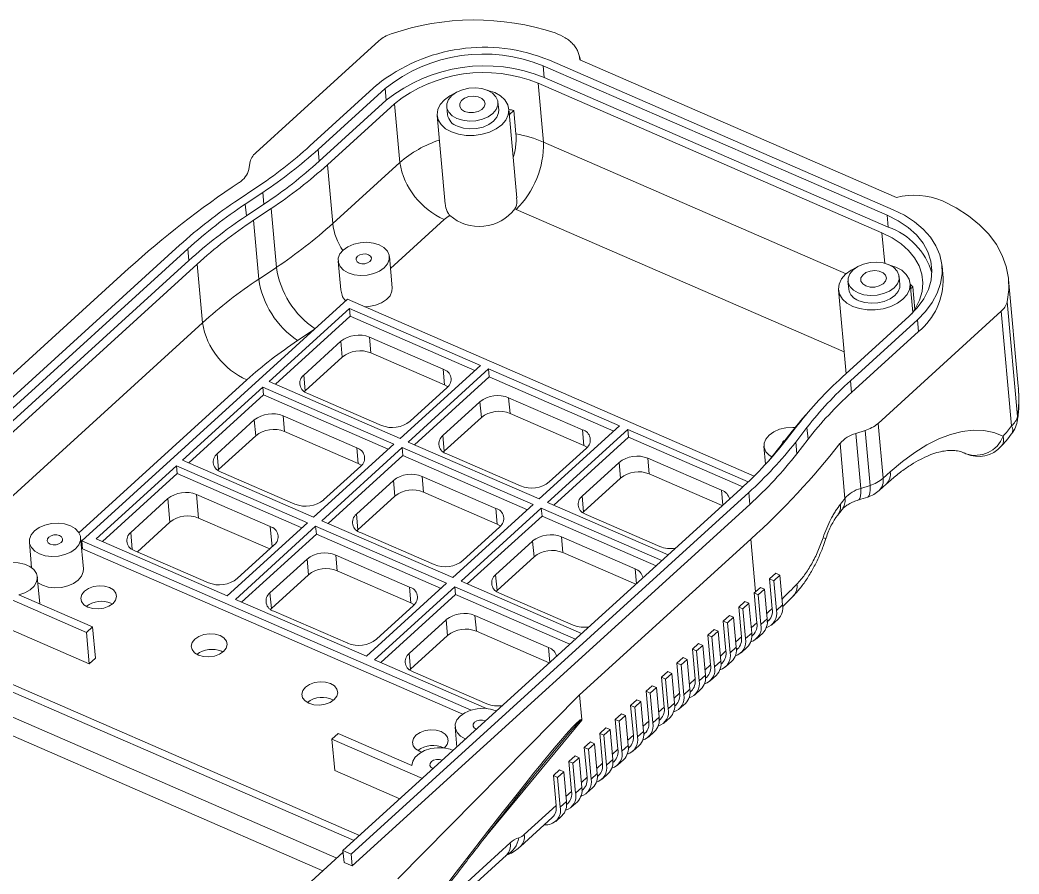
# Model space of a CAD drawing. Header units: inches. Extents: x 1430 to 4816, y 541 to 1061.
# Drawn here: x 1864.3 to 1932.3, y 729.1 to 787.2 of the extents above; entities that cross this region are included whole.
import ezdxf

# ---------------------------------------------------------------- set-up
doc = ezdxf.new("R2010")
doc.units = ezdxf.units.IN

msp = doc.modelspace()

# ---------------------------------------------------------------- linework, layer by layer
at = {"color": 7, "linetype": 'Continuous', "lineweight": 15}
for p, q in [((1888.751, 785.816), (1880.363, 778.189)), ((1923.769, 774.322), (1900.353, 784.496)), ((1902.417, 784.525), (1923.988, 775.153)), ((1899.933, 784.114), (1923.348, 773.939)), ((1899.933, 784.114), (1900.005, 783.313)), ((1900.005, 783.313), (1923.42, 773.139)), ((1888.616, 782.814), (1884.049, 778.66)), ((1884.606, 778.418), (1889.174, 782.572)), ((1889.174, 782.572), (1889.246, 781.771)), ((1899.584, 782.93), (1923, 772.756)), ((1899.584, 782.93), (1899.946, 778.926)), ((1884.679, 777.617), (1889.246, 781.771)), ((1896.901, 781.107), (1896.853, 781.641)), ((1889.804, 781.529), (1885.236, 777.375)), ((1890.166, 777.524), (1889.804, 781.529)), ((1893.367, 781.326), (1893.415, 780.792)), ((1898.143, 775.136), (1897.598, 781.17)), ((1897.935, 781.078), (1897.631, 780.802)), ((1897.935, 781.078), (1898.08, 779.476)), ((1892.718, 780.729), (1893.263, 774.697)), ((1884.606, 778.418), (1884.679, 777.617)), ((1885.598, 773.371), (1890.166, 777.524)), ((1879.952, 777.495), (1879.88, 777.051)), ((1885.236, 777.375), (1885.598, 773.371)), ((1880.366, 775.801), (1879.166, 775.002)), ((1879.647, 774.7), (1880.847, 775.499)), ((1880.847, 775.499), (1880.919, 774.698)), ((1879.647, 774.7), (1879.72, 773.899)), ((1879.72, 773.899), (1880.919, 774.698)), ((1881.4, 774.397), (1880.2, 773.597)), ((1881.762, 770.392), (1881.4, 774.397)), ((1880.2, 773.597), (1880.562, 769.593)), ((1923.348, 773.939), (1923.42, 773.139)), ((1875.177, 771.904), (1848.111, 747.292)), ((1848.668, 747.05), (1875.734, 771.662)), ((1875.734, 771.662), (1875.807, 770.861)), ((1848.74, 746.249), (1875.807, 770.861)), ((1885.972, 770.814), (1886.148, 768.858)), ((1889.65, 768.993), (1889.458, 771.129)), ((1846.67, 743.617), (1876.364, 770.619)), ((1871.698, 770.309), (1860.038, 759.707)), ((1876.726, 766.614), (1876.364, 770.619)), ((1880.562, 769.593), (1881.762, 770.392)), ((1927.161, 769.688), (1927.088, 770.489)), ((1920.685, 769.456), (1920.733, 768.922)), ((1924.219, 769.237), (1924.171, 769.771)), ((1932.279, 762.308), (1931.622, 769.579)), ((1920.036, 768.859), (1920.552, 763.155)), ((1925.095, 767.319), (1924.916, 769.3)), ((1924.95, 768.932), (1925.096, 769.065)), ((1925.235, 767.528), (1925.096, 769.065)), ((1886.598, 768.223), (1868.515, 751.779)), ((1914.292, 756.189), (1886.598, 768.223)), ((1931.524, 768.052), (1932.229, 760.253)), ((1886.735, 767.598), (1881.268, 762.627)), ((1895.655, 763.722), (1886.735, 767.598)), ((1886.735, 767.598), (1886.783, 767.064)), ((1931.123, 767.406), (1922.734, 759.778)), ((1931.827, 759.607), (1931.123, 767.406)), ((1886.783, 767.064), (1881.698, 762.44)), ((1895.273, 763.375), (1886.783, 767.064)), ((1924.855, 767.068), (1920.287, 762.915)), ((1920.845, 762.673), (1925.412, 766.826)), ((1925.412, 766.826), (1925.485, 766.025)), ((1920.917, 761.872), (1925.485, 766.025)), ((1886.147, 765.362), (1883.624, 763.068)), ((1886.147, 765.362), (1886.244, 764.294)), ((1893.121, 763.462), (1888.103, 765.643)), ((1888.103, 765.643), (1888.2, 764.575)), ((1883.721, 762), (1886.244, 764.294)), ((1888.2, 764.575), (1893.218, 762.394)), ((1895.655, 763.722), (1890.188, 758.751)), ((1896.212, 763.48), (1890.746, 758.509)), ((1893.121, 763.462), (1893.218, 762.394)), ((1905.133, 759.604), (1896.212, 763.48)), ((1896.212, 763.48), (1896.261, 762.946)), ((1890.188, 758.751), (1881.268, 762.627)), ((1883.624, 763.068), (1883.721, 762)), ((1896.261, 762.946), (1891.175, 758.322)), ((1904.751, 759.257), (1896.261, 762.946)), ((1920.845, 762.673), (1920.917, 761.872)), ((1880.847, 762.244), (1875.38, 757.273)), ((1889.767, 758.368), (1880.847, 762.244)), ((1880.847, 762.244), (1880.895, 761.71)), ((1883.667, 761.948), (1883.721, 762)), ((1890.872, 759.919), (1893.395, 762.213)), ((1880.895, 761.71), (1875.81, 757.086)), ((1889.386, 758.021), (1880.895, 761.71)), ((1883.898, 761.818), (1888.916, 759.638)), ((1895.625, 761.244), (1893.102, 758.95)), ((1895.625, 761.244), (1895.722, 760.176)), ((1902.599, 759.344), (1897.581, 761.524)), ((1897.581, 761.524), (1897.678, 760.457)), ((1880.26, 760.009), (1877.737, 757.714)), ((1880.26, 760.009), (1880.356, 758.941)), ((1887.234, 758.109), (1882.216, 760.289)), ((1882.216, 760.289), (1882.312, 759.221)), ((1893.198, 757.882), (1895.722, 760.176)), ((1897.678, 760.457), (1902.695, 758.276)), ((1882.312, 759.221), (1887.33, 757.041)), ((1905.133, 759.604), (1899.666, 754.633)), ((1905.69, 759.362), (1900.223, 754.39)), ((1902.599, 759.344), (1902.695, 758.276)), ((1913.89, 755.799), (1905.69, 759.362)), ((1905.69, 759.362), (1905.738, 758.828)), ((1917.271, 759.673), (1916.506, 758.685)), ((1917.125, 758.509), (1917.89, 759.497)), ((1917.89, 759.497), (1917.963, 758.696)), ((1921.847, 759.291), (1921.212, 759.092)), ((1922.185, 755.554), (1921.847, 759.291)), ((1922.734, 759.778), (1923.072, 756.041)), ((1877.833, 756.646), (1880.356, 758.941)), ((1899.666, 754.633), (1890.746, 758.509)), ((1893.102, 758.95), (1893.198, 757.882)), ((1905.738, 758.828), (1900.653, 754.204)), ((1913.517, 755.448), (1905.738, 758.828)), ((1916.724, 759.048), (1915.959, 758.06)), ((1917.125, 758.509), (1917.197, 757.708)), ((1917.197, 757.708), (1917.963, 758.696)), ((1921.212, 759.092), (1921.55, 755.355)), ((1889.767, 758.368), (1884.301, 753.397)), ((1890.325, 758.126), (1884.858, 753.155)), ((1887.234, 758.109), (1887.33, 757.041)), ((1899.245, 754.25), (1890.325, 758.126)), ((1890.325, 758.126), (1890.373, 757.592)), ((1893.145, 757.83), (1893.198, 757.882)), ((1900.35, 755.801), (1902.873, 758.095)), ((1914.962, 758.217), (1915.073, 756.998)), ((1920.143, 758.41), (1920.48, 754.673)), ((1884.301, 753.397), (1875.38, 757.273)), ((1877.737, 757.714), (1877.833, 756.646)), ((1890.373, 757.592), (1885.288, 752.968)), ((1898.863, 753.903), (1890.373, 757.592)), ((1893.376, 757.7), (1898.393, 755.52)), ((1905.103, 757.126), (1902.58, 754.832)), ((1905.103, 757.126), (1905.199, 756.058)), ((1912.077, 755.226), (1907.059, 757.406)), ((1907.059, 757.406), (1907.155, 756.338)), ((1928.581, 757.77), (1928.734, 757.703)), ((1928.734, 757.703), (1928.714, 757.712)), ((1874.96, 756.891), (1869.493, 751.919)), ((1883.88, 753.015), (1874.96, 756.891)), ((1874.96, 756.891), (1875.008, 756.357)), ((1877.78, 756.595), (1877.833, 756.646)), ((1878.011, 756.465), (1883.028, 754.285)), ((1884.984, 754.565), (1887.508, 756.859)), ((1923.072, 756.041), (1923.564, 756.488)), ((1875.008, 756.357), (1869.923, 751.733)), ((1883.498, 752.668), (1875.008, 756.357)), ((1889.738, 755.89), (1887.214, 753.596)), ((1889.738, 755.89), (1889.834, 754.823)), ((1896.711, 753.991), (1891.694, 756.171)), ((1891.694, 756.171), (1891.79, 755.103)), ((1902.676, 753.764), (1905.199, 756.058)), ((1907.155, 756.338), (1912.123, 754.18)), ((1913.367, 755.311), (1886.3, 730.699)), ((1886.858, 730.457), (1913.924, 755.069)), ((1891.79, 755.103), (1896.808, 752.923)), ((1913.924, 755.069), (1913.997, 754.268)), ((1921.55, 755.355), (1922.185, 755.554)), ((1922.812, 755.214), (1923.304, 755.661)), ((1874.372, 754.655), (1871.849, 752.361)), ((1874.372, 754.655), (1874.517, 753.053)), ((1881.346, 752.755), (1876.328, 754.935)), ((1876.328, 754.935), (1876.473, 753.333)), ((1887.311, 752.528), (1889.834, 754.823)), ((1908.432, 750.824), (1900.223, 754.39)), ((1902.58, 754.832), (1902.676, 753.764)), ((1921.394, 754.565), (1922.029, 754.764)), ((1886.93, 729.656), (1913.997, 754.268)), ((1899.245, 754.25), (1893.778, 749.279)), ((1899.803, 754.008), (1894.336, 749.037)), ((1896.711, 753.991), (1896.808, 752.923)), ((1908.012, 750.441), (1899.803, 754.008)), ((1899.803, 754.008), (1899.851, 753.474)), ((1902.623, 753.712), (1902.676, 753.764)), ((1919.97, 753.517), (1920.282, 753.913)), ((1872.298, 751.035), (1874.517, 753.053)), ((1876.473, 753.333), (1881.316, 751.229)), ((1893.778, 749.279), (1884.858, 753.155)), ((1887.214, 753.596), (1887.311, 752.528)), ((1899.851, 753.474), (1894.766, 748.85)), ((1907.63, 750.094), (1899.851, 753.474)), ((1902.854, 753.582), (1907.871, 751.402)), ((1883.88, 753.015), (1878.413, 748.044)), ((1884.437, 752.773), (1878.971, 747.801)), ((1893.358, 748.897), (1884.437, 752.773)), ((1884.437, 752.773), (1884.486, 752.239)), ((1887.258, 752.476), (1887.311, 752.528)), ((1887.488, 752.347), (1892.506, 750.167)), ((1894.462, 750.447), (1896.985, 752.741)), ((1864.945, 751.694), (1865.102, 749.955)), ((1868.624, 749.873), (1868.431, 752.009)), ((1868.515, 751.779), (1868.563, 751.245)), ((1868.515, 751.779), (1895.017, 740.264)), ((1869.493, 751.919), (1878.413, 748.044)), ((1884.486, 752.239), (1879.401, 747.615)), ((1892.976, 748.55), (1884.486, 752.239)), ((1899.215, 751.772), (1896.692, 749.478)), ((1899.215, 751.772), (1899.312, 750.704)), ((1906.189, 749.872), (1901.171, 752.053)), ((1901.171, 752.053), (1901.268, 750.985)), ((1914.069, 751.899), (1902.409, 741.296)), ((1914.392, 748.321), (1914.069, 751.899)), ((1868.563, 751.245), (1894.455, 739.995)), ((1872.123, 751.111), (1877.141, 748.931)), ((1879.097, 749.211), (1881.62, 751.506)), ((1901.268, 750.985), (1906.236, 748.826)), ((1883.85, 750.537), (1881.327, 748.242)), ((1883.85, 750.537), (1883.947, 749.469)), ((1890.824, 748.637), (1885.806, 750.817)), ((1885.806, 750.817), (1885.903, 749.749)), ((1896.789, 748.41), (1899.312, 750.704)), ((1868.825, 745.554), (1858.986, 749.829)), ((1885.903, 749.749), (1890.92, 747.569)), ((1865.653, 747.498), (1865.487, 749.332)), ((1881.423, 747.175), (1883.947, 749.469)), ((1902.545, 745.47), (1894.336, 749.037)), ((1896.692, 749.478), (1896.789, 748.41)), ((1915.769, 749.573), (1915.349, 749.191)), ((1915.349, 749.191), (1915.532, 747.162)), ((1915.349, 749.191), (1915.628, 749.07)), ((1916.048, 749.452), (1915.628, 749.07)), ((1915.628, 749.07), (1915.811, 747.041)), ((1915.769, 749.573), (1916.048, 749.452)), ((1916.048, 749.452), (1916.231, 747.423)), ((1893.358, 748.897), (1887.891, 743.925)), ((1893.915, 748.654), (1888.448, 743.683)), ((1890.824, 748.637), (1890.92, 747.569)), ((1902.124, 745.088), (1893.915, 748.654)), ((1893.915, 748.654), (1893.963, 748.121)), ((1896.735, 748.358), (1896.789, 748.41)), ((1914.392, 748.321), (1914.297, 748.235)), ((1914.718, 748.617), (1914.392, 748.321)), ((1914.997, 748.496), (1914.576, 748.114)), ((1914.718, 748.617), (1914.997, 748.496)), ((1914.997, 748.496), (1915.18, 746.467)), ((1864.228, 748.117), (1869.246, 745.936)), ((1878.971, 747.801), (1887.891, 743.925)), ((1881.327, 748.242), (1881.423, 747.175)), ((1893.963, 748.121), (1888.878, 743.496)), ((1901.742, 744.741), (1893.963, 748.121)), ((1896.966, 748.229), (1901.984, 746.048)), ((1913.667, 747.661), (1913.246, 747.279)), ((1913.667, 747.661), (1913.945, 747.54)), ((1914.297, 748.235), (1914.481, 746.206)), ((1914.297, 748.235), (1914.576, 748.114)), ((1914.576, 748.114), (1914.76, 746.085)), ((1870.498, 747.542), (1870.608, 747.487)), ((1881.37, 747.123), (1881.423, 747.175)), ((1881.601, 746.993), (1886.619, 744.813)), ((1888.575, 745.093), (1891.098, 747.388)), ((1913.246, 747.279), (1913.429, 745.25)), ((1913.246, 747.279), (1913.525, 747.158)), ((1913.945, 747.54), (1913.525, 747.158)), ((1913.525, 747.158), (1913.708, 745.129)), ((1913.945, 747.54), (1914.129, 745.511)), ((1916.231, 747.423), (1915.811, 747.041)), ((1869.018, 743.418), (1861.91, 746.507)), ((1893.328, 746.419), (1890.805, 744.124)), ((1893.328, 746.419), (1893.424, 745.351)), ((1900.302, 744.519), (1895.284, 746.699)), ((1895.284, 746.699), (1895.38, 745.631)), ((1912.615, 746.705), (1912.195, 746.323)), ((1912.195, 746.323), (1912.378, 744.294)), ((1912.195, 746.323), (1912.474, 746.202)), ((1912.894, 746.584), (1912.474, 746.202)), ((1912.615, 746.705), (1912.894, 746.584)), ((1912.894, 746.584), (1913.077, 744.555)), ((1915.18, 746.467), (1914.76, 746.085)), ((1915.508, 746.076), (1915.928, 746.459)), ((1869.246, 745.936), (1868.825, 745.554)), ((1868.825, 745.554), (1869.018, 743.418)), ((1869.246, 745.936), (1869.439, 743.801)), ((1895.38, 745.631), (1900.348, 743.473)), ((1911.564, 745.749), (1911.143, 745.367)), ((1911.843, 745.628), (1911.422, 745.246)), ((1911.564, 745.749), (1911.843, 745.628)), ((1911.843, 745.628), (1912.026, 743.599)), ((1912.474, 746.202), (1912.657, 744.173)), ((1890.901, 743.056), (1893.424, 745.351)), ((1911.143, 745.367), (1911.327, 743.338)), ((1911.143, 745.367), (1911.422, 745.246)), ((1911.422, 745.246), (1911.605, 743.217)), ((1914.129, 745.511), (1913.708, 745.129)), ((1914.135, 745.301), (1914.221, 745.379)), ((1914.456, 745.12), (1914.877, 745.503)), ((1878.025, 744.272), (1878.135, 744.217)), ((1910.513, 744.793), (1910.092, 744.411)), ((1910.092, 744.411), (1910.275, 742.382)), ((1910.092, 744.411), (1910.371, 744.29)), ((1910.791, 744.672), (1910.371, 744.29)), ((1910.371, 744.29), (1910.554, 742.261)), ((1910.513, 744.793), (1910.791, 744.672)), ((1910.791, 744.672), (1910.975, 742.643)), ((1913.077, 744.555), (1912.657, 744.173)), ((1913.084, 744.345), (1913.17, 744.423)), ((1913.405, 744.164), (1913.826, 744.547)), ((1887.051, 731.381), (1858.237, 743.9)), ((1887.432, 731.728), (1859.165, 744.011)), ((1869.439, 743.801), (1869.018, 743.418)), ((1888.448, 743.683), (1896.061, 740.376)), ((1890.805, 744.124), (1890.901, 743.056)), ((1909.461, 743.837), (1909.041, 743.455)), ((1909.74, 743.716), (1909.319, 743.334)), ((1909.461, 743.837), (1909.74, 743.716)), ((1909.74, 743.716), (1909.923, 741.687)), ((1912.026, 743.599), (1911.605, 743.217)), ((1912.354, 743.208), (1912.774, 743.591)), ((1890.848, 743.005), (1890.901, 743.056)), ((1891.079, 742.875), (1896.096, 740.695)), ((1908.41, 742.881), (1907.989, 742.499)), ((1908.41, 742.881), (1908.689, 742.76)), ((1909.041, 743.455), (1909.224, 741.426)), ((1909.041, 743.455), (1909.319, 743.334)), ((1909.319, 743.334), (1909.503, 741.305)), ((1912.032, 743.389), (1912.118, 743.467)), ((1907.989, 742.499), (1908.173, 740.47)), ((1907.989, 742.499), (1908.268, 742.378)), ((1908.689, 742.76), (1908.268, 742.378)), ((1908.268, 742.378), (1908.451, 740.349)), ((1908.689, 742.76), (1908.872, 740.731)), ((1910.975, 742.643), (1910.554, 742.261)), ((1910.981, 742.433), (1911.067, 742.511)), ((1911.302, 742.252), (1911.723, 742.635)), ((1858.648, 742.027), (1885.876, 730.196)), ((1907.359, 741.925), (1906.938, 741.543)), ((1906.938, 741.543), (1907.121, 739.514)), ((1906.938, 741.543), (1907.217, 741.422)), ((1907.637, 741.804), (1907.217, 741.422)), ((1907.359, 741.925), (1907.637, 741.804)), ((1907.637, 741.804), (1907.821, 739.775)), ((1909.923, 741.687), (1909.503, 741.305)), ((1909.93, 741.477), (1910.016, 741.555)), ((1910.251, 741.296), (1910.672, 741.679)), ((1902.409, 741.296), (1890.025, 728.776)), ((1902.56, 739.635), (1902.409, 741.296)), ((1906.307, 740.969), (1905.887, 740.587)), ((1906.586, 740.848), (1906.165, 740.466)), ((1906.307, 740.969), (1906.586, 740.848)), ((1906.586, 740.848), (1906.769, 738.819)), ((1907.217, 741.422), (1907.4, 739.393)), ((1858.769, 740.692), (1884.922, 729.328)), ((1905.887, 740.587), (1906.07, 738.558)), ((1905.887, 740.587), (1906.165, 740.466)), ((1906.165, 740.466), (1906.349, 738.437)), ((1908.872, 740.731), (1908.451, 740.349)), ((1908.878, 740.521), (1908.964, 740.599)), ((1909.2, 740.34), (1909.62, 740.723)), ((1905.256, 740.013), (1904.835, 739.631)), ((1904.835, 739.631), (1905.019, 737.602)), ((1904.835, 739.631), (1905.114, 739.51)), ((1905.535, 739.892), (1905.114, 739.51)), ((1905.114, 739.51), (1905.297, 737.481)), ((1905.256, 740.013), (1905.535, 739.892)), ((1905.535, 739.892), (1905.718, 737.863)), ((1907.821, 739.775), (1907.4, 739.393)), ((1907.827, 739.565), (1907.913, 739.643)), ((1908.148, 739.384), (1908.569, 739.766)), ((1893.936, 739.097), (1894.057, 737.752)), ((1895.363, 738.968), (1895.385, 738.959)), ((1904.205, 739.057), (1903.784, 738.675)), ((1904.483, 738.936), (1904.063, 738.554)), ((1904.205, 739.057), (1904.483, 738.936)), ((1904.483, 738.936), (1904.667, 736.907)), ((1906.769, 738.819), (1906.349, 738.437)), ((1907.097, 738.428), (1907.518, 738.81)), ((1885.971, 738.669), (1885.551, 738.287)), ((1885.551, 738.287), (1891.705, 735.613)), ((1885.551, 738.287), (1885.744, 736.151)), ((1890.989, 736.489), (1885.971, 738.669)), ((1903.153, 738.101), (1902.733, 737.719)), ((1903.153, 738.101), (1903.432, 737.98)), ((1903.784, 738.675), (1903.967, 736.646)), ((1903.784, 738.675), (1904.063, 738.554)), ((1904.063, 738.554), (1904.246, 736.525)), ((1906.776, 738.609), (1906.862, 738.687)), ((1902.733, 737.719), (1902.916, 735.69)), ((1902.733, 737.719), (1903.011, 737.598)), ((1903.432, 737.98), (1903.011, 737.598)), ((1903.011, 737.598), (1903.195, 735.569)), ((1903.432, 737.98), (1903.615, 735.951)), ((1905.718, 737.863), (1905.297, 737.481)), ((1905.724, 737.653), (1905.81, 737.731)), ((1906.046, 737.472), (1906.466, 737.854)), ((1902.102, 737.145), (1901.681, 736.763)), ((1901.681, 736.763), (1901.865, 734.734)), ((1901.681, 736.763), (1901.96, 736.642)), ((1902.381, 737.024), (1901.96, 736.642)), ((1902.102, 737.145), (1902.381, 737.024)), ((1902.381, 737.024), (1902.564, 734.995)), ((1904.667, 736.907), (1904.246, 736.525)), ((1904.673, 736.697), (1904.759, 736.775)), ((1904.994, 736.516), (1905.415, 736.898)), ((1885.744, 736.151), (1890.178, 734.225)), ((1892.419, 736.291), (1892.441, 736.283)), ((1901.051, 736.189), (1900.63, 735.807)), ((1901.329, 736.068), (1900.909, 735.686)), ((1901.051, 736.189), (1901.329, 736.068)), ((1901.329, 736.068), (1901.513, 734.039)), ((1901.96, 736.642), (1902.143, 734.613)), ((1900.63, 735.807), (1900.813, 733.778)), ((1900.63, 735.807), (1900.909, 735.686)), ((1900.909, 735.686), (1901.092, 733.657)), ((1903.615, 735.951), (1903.195, 735.569)), ((1903.622, 735.741), (1903.708, 735.819)), ((1903.943, 735.56), (1904.364, 735.942)), ((1902.564, 734.995), (1902.143, 734.613)), ((1902.57, 734.785), (1902.656, 734.863)), ((1902.892, 734.604), (1903.312, 734.986)), ((1901.513, 734.039), (1901.092, 733.657)), ((1901.84, 733.648), (1902.261, 734.03)), ((1898.644, 731.806), (1900.813, 733.778)), ((1901.519, 733.829), (1901.605, 733.907)), ((1898.385, 730.979), (1900.554, 732.951)), ((1900.789, 732.692), (1901.21, 733.074)), ((1886.31, 730.59), (1882.871, 727.463)), ((1886.3, 730.699), (1886.373, 729.898)), ((1886.3, 730.699), (1886.858, 730.457)), ((1886.373, 729.898), (1886.93, 729.656)), ((1886.858, 730.457), (1886.93, 729.656)), ((1889.602, 723.281), (1897.425, 730.395)), ((1897.425, 730.395), (1897.429, 730.398))]:
    msp.add_line(p, q, dxfattribs=at)
at = {"color": 8, "linetype": 'Continuous', "lineweight": 15}
for p, q in [((1899.946, 778.926), (1920.568, 769.966)), ((1920.417, 764.64), (1898.085, 774.344)), ((1893.194, 773.643), (1889.531, 770.312)), ((1923.189, 770.669), (1923, 772.756)), ((1840.073, 733.285), (1876.726, 766.614)), ((1884.336, 766.166), (1883.207, 765.414)), ((1879.755, 762.734), (1868.321, 752.336)), ((1928.501, 757.805), (1928.714, 757.712)), ((1928.714, 757.712), (1928.588, 757.771)), ((1912.077, 755.226), (1912.167, 754.22)), ((1871.849, 752.361), (1871.954, 751.2)), ((1881.346, 752.755), (1881.471, 751.37)), ((1906.189, 749.872), (1906.28, 748.867)), ((1914.097, 745.857), (1914.481, 746.206)), ((1913.046, 744.901), (1913.429, 745.25)), ((1900.302, 744.519), (1900.393, 743.513)), ((1911.995, 743.945), (1912.378, 744.294)), ((1910.943, 742.989), (1911.327, 743.338)), ((1909.892, 742.033), (1910.275, 742.382)), ((1908.841, 741.077), (1909.224, 741.426)), ((1907.789, 740.121), (1908.173, 740.47)), ((1902.552, 739.587), (1895.877, 731.48)), ((1906.738, 739.165), (1907.121, 739.514)), ((1905.687, 738.209), (1906.07, 738.558)), ((1904.635, 737.253), (1905.019, 737.602)), ((1903.584, 736.297), (1903.967, 736.646)), ((1902.533, 735.341), (1902.916, 735.69)), ((1901.481, 734.385), (1901.865, 734.734)), ((1891.123, 725.255), (1897.684, 731.222))]:
    msp.add_line(p, q, dxfattribs=at)
at = {"color": 7, "linetype": 'Continuous', "lineweight": 15, "flags": 128}
for points in [[(1894.058, 780.528), (1893.734, 780.717), (1893.502, 780.959), (1893.381, 781.236), (1893.377, 781.53), (1893.491, 781.821), (1893.716, 782.089), (1894.036, 782.316), (1894.428, 782.486), (1894.868, 782.588), (1895.323, 782.614), (1895.765, 782.564), (1896.161, 782.44), (1896.486, 782.25), (1896.717, 782.009), (1896.839, 781.731), (1896.843, 781.437), (1896.728, 781.146), (1896.504, 780.878), (1896.184, 780.651), (1895.791, 780.481), (1895.352, 780.379), (1894.896, 780.353), (1894.455, 780.404), (1894.058, 780.528)], [(1896.146, 782.446), (1896.159, 782.443), (1896.63, 782.288), (1897.027, 782.066), (1897.331, 781.788), (1897.525, 781.468), (1897.601, 781.121), (1897.555, 780.767), (1897.388, 780.421), (1897.109, 780.102), (1896.733, 779.825), (1896.278, 779.605), (1895.766, 779.452), (1895.224, 779.375), (1894.679, 779.376), (1894.157, 779.456), (1893.686, 779.611), (1893.686, 779.611)], [(1893.686, 779.611), (1893.289, 779.834), (1892.985, 780.112), (1892.791, 780.432), (1892.715, 780.778), (1892.761, 781.133), (1892.928, 781.479), (1893.207, 781.798), (1893.583, 782.074), (1893.918, 782.245)], [(1894.584, 781.006), (1894.368, 781.147), (1894.252, 781.334), (1894.252, 781.542), (1894.367, 781.741), (1894.583, 781.906), (1894.87, 782.013), (1895.19, 782.05), (1895.498, 782.009), (1895.755, 781.898), (1895.924, 781.731), (1895.983, 781.53), (1895.924, 781.323), (1895.755, 781.138), (1895.499, 781), (1895.191, 780.926), (1894.871, 780.929), (1894.584, 781.006)], [(1896.901, 781.107), (1896.891, 780.903), (1896.776, 780.612), (1896.552, 780.344), (1896.232, 780.117), (1895.839, 779.947), (1895.4, 779.846), (1894.944, 779.819), (1894.503, 779.87), (1894.107, 779.994)], [(1931.524, 768.052), (1931.634, 768.856), (1931.614, 769.655), (1931.466, 770.443), (1931.189, 771.209), (1930.789, 771.946), (1930.267, 772.645), (1929.632, 773.299), (1928.889, 773.901), (1928.046, 774.444), (1927.114, 774.922)], [(1925.412, 766.826), (1925.972, 767.4), (1926.426, 768.009), (1926.767, 768.642), (1926.991, 769.292), (1927.095, 769.947), (1927.076, 770.6), (1926.936, 771.24), (1926.676, 771.858), (1926.3, 772.445), (1925.813, 772.993), (1925.223, 773.493), (1924.538, 773.938), (1923.769, 774.322)], [(1923.348, 773.939), (1924.109, 773.556), (1924.778, 773.106), (1925.343, 772.599), (1925.795, 772.044), (1926.126, 771.448), (1926.33, 770.823), (1926.404, 770.18), (1926.346, 769.529), (1926.158, 768.881), (1925.843, 768.248), (1925.406, 767.64), (1924.855, 767.068)], [(1923, 772.756), (1923.692, 772.407), (1924.3, 771.999), (1924.813, 771.538), (1925.224, 771.033), (1925.525, 770.491), (1925.71, 769.923), (1925.778, 769.338), (1925.726, 768.746), (1925.555, 768.157), (1925.268, 767.582), (1925.041, 767.244)], [(1886.663, 770.016), (1886.338, 770.205), (1886.107, 770.446), (1885.986, 770.724), (1885.982, 771.018), (1886.096, 771.309), (1886.321, 771.577), (1886.64, 771.804), (1887.033, 771.974), (1887.472, 772.076), (1887.928, 772.102), (1888.369, 772.052), (1888.766, 771.928), (1889.091, 771.738), (1889.322, 771.497), (1889.444, 771.219), (1889.447, 770.925), (1889.333, 770.634), (1889.108, 770.366), (1888.789, 770.139), (1888.396, 769.969), (1887.957, 769.867), (1887.501, 769.841), (1887.06, 769.891), (1886.663, 770.016)], [(1887.399, 770.685), (1887.263, 770.776), (1887.196, 770.897), (1887.208, 771.03), (1887.296, 771.153), (1887.449, 771.249), (1887.642, 771.303), (1887.846, 771.306), (1888.03, 771.258), (1888.166, 771.167), (1888.233, 771.046), (1888.222, 770.913), (1888.133, 770.79), (1887.98, 770.694), (1887.787, 770.64), (1887.583, 770.637), (1887.399, 770.685)], [(1921.377, 768.658), (1921.773, 768.534), (1922.214, 768.483), (1922.67, 768.51), (1923.109, 768.611), (1923.502, 768.781), (1923.822, 769.008), (1924.046, 769.276), (1924.161, 769.567), (1924.157, 769.862), (1924.035, 770.139), (1923.804, 770.381), (1923.479, 770.57), (1923.083, 770.694), (1922.642, 770.745), (1922.186, 770.718), (1921.747, 770.616), (1921.354, 770.446), (1921.034, 770.219), (1920.81, 769.951), (1920.695, 769.66), (1920.699, 769.366), (1920.821, 769.089), (1921.052, 768.847), (1921.377, 768.658)], [(1921.237, 770.375), (1920.901, 770.204), (1920.525, 769.928), (1920.246, 769.609), (1920.08, 769.263), (1920.033, 768.908), (1920.109, 768.562), (1920.304, 768.242), (1920.607, 767.964), (1921.004, 767.742)], [(1921.004, 767.742), (1921.476, 767.586), (1921.997, 767.506), (1922.542, 767.505), (1923.084, 767.583), (1923.596, 767.735), (1924.051, 767.956), (1924.428, 768.232), (1924.706, 768.551), (1924.873, 768.897), (1924.92, 769.252), (1924.844, 769.598), (1924.649, 769.918), (1924.345, 770.196), (1923.948, 770.418), (1923.477, 770.573), (1923.464, 770.577)], [(1921.902, 769.136), (1922.19, 769.059), (1922.509, 769.057), (1922.818, 769.13), (1923.073, 769.268), (1923.242, 769.453), (1923.301, 769.66), (1923.242, 769.861), (1923.073, 770.028), (1922.817, 770.139), (1922.508, 770.18), (1922.189, 770.144), (1921.902, 770.036), (1921.686, 769.871), (1921.57, 769.672), (1921.57, 769.465), (1921.686, 769.278), (1921.902, 769.136)], [(1889.65, 768.993), (1889.635, 768.765), (1889.508, 768.469), (1889.267, 768.2), (1888.929, 767.975), (1888.519, 767.812), (1888.066, 767.721), (1887.791, 767.704)], [(1921.425, 768.124), (1921.822, 768), (1922.263, 767.949), (1922.718, 767.976), (1923.158, 768.077), (1923.55, 768.248), (1923.87, 768.474), (1924.095, 768.742), (1924.209, 769.033), (1924.219, 769.237)], [(1893.218, 762.394), (1893.419, 762.285), (1893.448, 762.265)], [(1917.081, 759.496), (1916.919, 759.506), (1916.463, 759.479), (1916.024, 759.377), (1915.631, 759.207), (1915.312, 758.981), (1915.087, 758.712), (1914.973, 758.421), (1914.976, 758.127), (1915.098, 757.85), (1915.329, 757.608), (1915.505, 757.493)], [(1923.564, 756.488), (1924.394, 757.194), (1925.226, 757.805), (1926.054, 758.317), (1926.872, 758.726), (1927.674, 759.029), (1928.454, 759.223), (1929.206, 759.308), (1929.925, 759.283), (1930.606, 759.147), (1931.244, 758.902)], [(1902.695, 758.276), (1902.897, 758.167), (1902.926, 758.147)], [(1915.959, 758.06), (1915.619, 757.632), (1915.285, 757.23)], [(1887.33, 757.041), (1887.531, 756.932), (1887.561, 756.911)], [(1865.637, 750.896), (1865.312, 751.085), (1865.08, 751.326), (1864.959, 751.604), (1864.955, 751.898), (1865.069, 752.189), (1865.294, 752.457), (1865.614, 752.684), (1866.006, 752.854), (1866.446, 752.956), (1866.901, 752.982), (1867.343, 752.932), (1867.739, 752.808), (1868.064, 752.618), (1868.295, 752.377), (1868.417, 752.099), (1868.421, 751.805), (1868.306, 751.514), (1868.082, 751.246), (1867.762, 751.019), (1867.369, 750.849), (1866.93, 750.747), (1866.474, 750.721), (1866.033, 750.771), (1865.637, 750.896)], [(1896.808, 752.923), (1897.009, 752.814), (1897.039, 752.793)], [(1866.372, 751.565), (1866.236, 751.656), (1866.169, 751.777), (1866.181, 751.91), (1866.27, 752.033), (1866.422, 752.129), (1866.615, 752.183), (1866.819, 752.186), (1867.003, 752.138), (1867.139, 752.047), (1867.207, 751.926), (1867.195, 751.793), (1867.106, 751.67), (1866.953, 751.574), (1866.761, 751.52), (1866.556, 751.517), (1866.372, 751.565)], [(1861.998, 749.086), (1862.058, 749.379), (1862.232, 749.659), (1862.508, 749.906), (1862.868, 750.104), (1863.286, 750.239), (1863.735, 750.302), (1864.185, 750.289), (1864.606, 750.201), (1864.968, 750.044), (1865.247, 749.828), (1865.425, 749.568), (1865.49, 749.281), (1865.437, 748.988), (1865.269, 748.706), (1864.999, 748.457), (1864.644, 748.256), (1864.228, 748.117)], [(1868.624, 749.873), (1868.613, 749.667), (1868.499, 749.377), (1868.275, 749.11), (1867.957, 748.884), (1867.566, 748.714), (1867.129, 748.612), (1866.675, 748.585), (1866.235, 748.634), (1865.839, 748.756), (1865.523, 748.935)], [(1868.93, 747.271), (1869.268, 747.173), (1869.644, 747.15), (1870.023, 747.204), (1870.366, 747.331), (1870.642, 747.517), (1870.821, 747.744), (1870.888, 747.991), (1870.835, 748.233), (1870.667, 748.446), (1870.402, 748.61), (1870.064, 748.708), (1869.688, 748.731), (1869.309, 748.677), (1868.966, 748.55), (1868.69, 748.364), (1868.511, 748.137), (1868.444, 747.89), (1868.497, 747.648), (1868.665, 747.435), (1868.93, 747.271)], [(1890.92, 747.569), (1891.122, 747.46), (1891.151, 747.439)], [(1876.457, 744.001), (1876.794, 743.903), (1877.171, 743.88), (1877.549, 743.934), (1877.893, 744.06), (1878.168, 744.246), (1878.348, 744.474), (1878.414, 744.721), (1878.361, 744.962), (1878.194, 745.176), (1877.928, 745.339), (1877.591, 745.438), (1877.214, 745.461), (1876.836, 745.407), (1876.492, 745.28), (1876.217, 745.094), (1876.037, 744.867), (1875.971, 744.62), (1876.024, 744.378), (1876.191, 744.165), (1876.457, 744.001)], [(1883.983, 740.731), (1883.718, 740.894), (1883.55, 741.108), (1883.497, 741.35), (1883.564, 741.596), (1883.743, 741.824), (1884.018, 742.01), (1884.362, 742.136), (1884.741, 742.191), (1885.117, 742.167), (1885.455, 742.069), (1885.72, 741.905), (1885.888, 741.692), (1885.941, 741.45), (1885.874, 741.204), (1885.695, 740.976), (1885.419, 740.79), (1885.076, 740.664), (1884.697, 740.609), (1884.32, 740.632), (1883.983, 740.731)], [(1896.751, 740.202), (1896.73, 740.211), (1896.333, 740.335), (1895.892, 740.386), (1895.436, 740.359), (1894.997, 740.257), (1894.604, 740.087), (1894.285, 739.861), (1894.06, 739.592), (1893.946, 739.301), (1893.95, 739.007), (1894.071, 738.73), (1894.302, 738.488), (1894.627, 738.299), (1894.627, 738.299)], [(1896.015, 739.532), (1895.994, 739.542), (1895.81, 739.589), (1895.606, 739.586), (1895.413, 739.533), (1895.261, 739.437), (1895.172, 739.313), (1895.16, 739.181), (1895.227, 739.059), (1895.363, 738.968)], [(1891.655, 737.407), (1891.509, 737.46), (1891.244, 737.624), (1891.077, 737.837), (1891.023, 738.079), (1891.09, 738.326), (1891.27, 738.554), (1891.545, 738.74), (1891.889, 738.866), (1892.267, 738.92), (1892.644, 738.897), (1892.981, 738.799), (1893.247, 738.635), (1893.414, 738.422), (1893.467, 738.18), (1893.401, 737.933), (1893.221, 737.706), (1893.187, 737.677)], [(1893.807, 737.525), (1893.596, 737.605), (1893.176, 737.693), (1892.726, 737.706), (1892.277, 737.642), (1891.858, 737.507), (1891.499, 737.31), (1891.223, 737.062), (1891.049, 736.783), (1890.989, 736.489)], [(1893.071, 736.855), (1893.05, 736.865), (1892.866, 736.913), (1892.662, 736.909), (1892.469, 736.856), (1892.317, 736.76), (1892.228, 736.636), (1892.216, 736.504), (1892.283, 736.383), (1892.419, 736.291), (1892.419, 736.291)]]:
    msp.add_lwpolyline(points, dxfattribs=at)
at = {"color": 8, "linetype": 'Continuous', "lineweight": 15, "flags": 128}
for points in [[(1932.229, 760.253), (1932.234, 760.037), (1932.233, 760.031)], [(1921.55, 755.355), (1921.563, 755.066), (1921.546, 754.834), (1921.498, 754.669), (1921.423, 754.577), (1921.397, 754.565)], [(1922.185, 755.554), (1922.198, 755.265), (1922.18, 755.033), (1922.133, 754.868), (1922.057, 754.777), (1922.029, 754.764)], [(1915.148, 746.82), (1915.256, 746.921), (1915.53, 747.18)]]:
    msp.add_lwpolyline(points, dxfattribs=at)
at = {"color": 7, "linetype": 'Continuous', "lineweight": 15}
for centre, radius, start, end in [((1895.259, 769.729), 17.502, 71.72105, 108.96517), ((1890.292, 784.053), 2.341, 107.9274, 131.14698), ((1895.911, 773.703), 11.671, 67.628, 128.68239), ((1895.866, 774.18), 10.734, 67.73951, 128.57088), ((1895.939, 773.379), 10.734, 67.73951, 128.57088), ((1895.888, 773.899), 9.758, 67.73951, 128.57088), ((1896.259, 771.592), 9.633, 79.97706, 81.98574), ((1894.407, 780.953), 1.005, 189.18306, 252.60561), ((1896.671, 771.261), 8.335, 66.85982, 80.26544), ((1893.81, 778.75), 6.138, 314.13435, 1.64365), ((1863.198, 801.714), 31.084, 303.52663, 312.12866), ((1863.321, 801.952), 31.731, 303.52663, 312.12866), ((1881.154, 777.252), 1.225, 130.16721, 168.57993), ((1863.393, 801.151), 31.731, 303.52663, 312.12866), ((1895.332, 778.434), 5.246, 189.98441, 245.95519), ((1878.551, 777.356), 1.363, 300.49051, 347.07702), ((1863.516, 801.389), 32.379, 303.52663, 312.12866), ((1915.072, 722.362), 64.654, 123.65681, 132.13327), ((1878.051, 777.962), 2.143, 303.66872, 303.79123), ((1897.766, 746.93), 33.674, 123.52663, 132.12866), ((1925.205, 770.342), 4.963, 67.37911, 104.20052), ((1897.889, 747.168), 33.027, 123.52663, 132.12866), ((1895.581, 776.218), 3.041, 228.6175, 322.78041), ((1896.641, 771.02), 3.624, 66.51878, 67.92279), ((1897.961, 746.367), 33.027, 123.52663, 132.12866), ((1898.084, 746.605), 32.379, 123.52663, 132.12866), ((1895.363, 771.246), 3.232, 123.67541, 132.13379), ((1863.878, 797.384), 32.379, 303.52663, 312.12866), ((1921.836, 768.638), 4.772, 16.87879, 70.60359), ((1887.85, 771.319), 6.158, 188.65969, 236.00876), ((1898.446, 742.601), 32.379, 123.52663, 132.12866), ((1886.65, 770.52), 6.158, 188.65969, 236.00876), ((1922.67, 769.527), 4.493, 308.78436, 2.0473), ((1921.725, 769.083), 1.005, 189.18306, 252.60561), ((1921.921, 766.161), 4.304, 42.44951, 45.79103), ((1930.311, 768.358), 1.251, 310.43379, 345.83493), ((1881.892, 767.524), 5.246, 189.98441, 245.95519), ((1899.303, 741.121), 29.141, 123.52663, 132.12866), ((1887.364, 763.836), 1.952, 67.73951, 128.57088), ((1887.461, 762.768), 1.952, 67.73951, 128.57088), ((1892.949, 762.77), 0.713, 308.69655, 76.04107), ((1884.07, 762.511), 0.713, 128.69655, 256.04107), ((1937.425, 743.948), 25.563, 132.0999, 142.03676), ((1937.633, 744.092), 25.041, 132.0999, 142.03676), ((1937.705, 743.291), 25.041, 132.0999, 142.03676), ((1896.842, 759.718), 1.952, 67.73951, 128.57088), ((1896.938, 758.65), 1.952, 67.73951, 128.57088), ((1881.477, 758.483), 1.952, 67.73951, 128.57088), ((1889.655, 761.444), 1.952, 247.73951, 308.57088), ((1936.091, 744.018), 24.515, 137.81477, 142.18563), ((1931.016, 760.559), 1.251, 310.43379, 345.83493), ((1930.155, 760.334), 2.1, 322.85828, 351.67829), ((1881.573, 757.415), 1.952, 67.73951, 128.57088), ((1902.427, 758.652), 0.713, 308.69655, 76.04107), ((1921.172, 761.574), 2.38, 286.46301, 311.0172), ((1923.65, 765.784), 10.248, 317.81409, 322.93046), ((1893.548, 758.393), 0.713, 128.69655, 256.04107), ((1895.529, 775.052), 26.607, 312.0999, 322.03676), ((1895.737, 775.197), 27.128, 312.0999, 322.03676), ((1916.529, 758.31), 0.349, 110.60705, 173.84739), ((1921.795, 756.999), 2.173, 105.55287, 139.49071), ((1929.37, 759.603), 2.001, 250.8794, 339.50984), ((1887.061, 757.416), 0.713, 308.69655, 76.04107), ((1879.027, 790.673), 52.262, 312.10577, 321.87534), ((1919.614, 758.819), 0.669, 321.97547, 322.31622), ((1929.571, 759.629), 2.1, 246.51491, 317.73485), ((1878.183, 757.157), 0.713, 128.69655, 256.04107), ((1906.32, 755.6), 1.952, 67.73951, 128.57088), ((1895.809, 774.396), 27.128, 312.0999, 322.03676), ((1906.416, 754.532), 1.952, 67.73951, 128.57088), ((1890.954, 754.365), 1.952, 67.73951, 128.57088), ((1899.133, 757.326), 1.952, 247.73951, 308.57088), ((1921.51, 757.836), 2.38, 286.46301, 311.0172), ((1875.589, 753.129), 1.952, 67.73951, 128.57088), ((1891.051, 753.297), 1.952, 67.73951, 128.57088), ((1911.809, 754.43), 0.84, 14.13344, 71.42169), ((1922.133, 753.261), 2.173, 105.55287, 139.49071), ((1921.399, 756.767), 2.1, 287.43032, 312.28086), ((1883.768, 756.091), 1.952, 247.73951, 308.57088), ((1903.026, 754.275), 0.713, 128.69655, 256.04107), ((1883.358, 783.61), 47.068, 321.45955, 322.06392), ((1896.539, 753.298), 0.713, 308.69655, 76.04107), ((1875.734, 751.527), 1.952, 67.73951, 128.57088), ((1887.66, 753.039), 0.713, 128.69655, 256.04107), ((1872.295, 751.804), 0.713, 128.69655, 256.04107), ((1881.174, 752.063), 0.713, 308.69655, 76.04107), ((1900.432, 750.247), 1.952, 67.73951, 128.57088), ((1900.529, 749.179), 1.952, 67.73951, 128.57088), ((1908.608, 753.249), 1.988, 248.25639, 279.7454), ((1885.067, 749.011), 1.952, 67.73951, 128.57088), ((1893.245, 751.973), 1.952, 247.73951, 308.57088), ((1885.163, 747.943), 1.952, 67.73951, 128.57088), ((1905.921, 749.076), 0.84, 14.13344, 71.42169), ((1877.88, 750.737), 1.952, 247.73951, 308.57088), ((1897.138, 748.921), 0.713, 128.69655, 256.04107), ((1890.652, 747.945), 0.713, 308.69655, 76.04107), ((1869.849, 745.96), 1.71, 67.68946, 126.98231), ((1881.773, 747.686), 0.713, 128.69655, 256.04107), ((1914.819, 746.839), 1.012, 287.13636, 11.52356), ((1914.631, 746.997), 0.917, 307.36429, 10.38745), ((1915.146, 747.234), 1.102, 315.24757, 9.87919), ((1894.545, 744.893), 1.952, 67.73951, 128.57088), ((1914.095, 746.278), 1.102, 315.24757, 9.87919), ((1894.641, 743.825), 1.952, 67.73951, 128.57088), ((1902.72, 747.895), 1.988, 248.25639, 279.7454), ((1913.768, 745.883), 1.012, 287.13636, 11.52356), ((1913.55, 746.044), 0.944, 315.24757, 9.87919), ((1887.358, 746.619), 1.952, 247.73951, 308.57088), ((1912.717, 744.927), 1.012, 287.13636, 11.52356), ((1912.499, 745.088), 0.944, 315.24757, 9.87919), ((1913.043, 745.322), 1.102, 315.24757, 9.87919), ((1877.376, 742.689), 1.71, 67.68946, 126.98231), ((1900.034, 743.723), 0.84, 14.13344, 71.42169), ((1911.448, 744.132), 0.944, 315.24757, 9.87919), ((1911.992, 744.366), 1.102, 315.24757, 9.87919), ((1891.251, 743.567), 0.713, 128.69655, 256.04107), ((1910.941, 743.41), 1.102, 315.24757, 9.87919), ((1911.665, 743.971), 1.012, 287.13636, 11.52356), ((1910.614, 743.015), 1.012, 287.13636, 11.52356), ((1910.396, 743.176), 0.944, 315.24757, 9.87919), ((1909.563, 742.059), 1.012, 287.13636, 11.52356), ((1909.345, 742.22), 0.944, 315.24757, 9.87919), ((1909.889, 742.454), 1.102, 315.24757, 9.87919), ((1908.838, 741.498), 1.102, 315.24757, 9.87919), ((1884.893, 739.469), 1.665, 62.54993, 127.77596), ((1908.511, 741.103), 1.012, 287.13636, 11.52356), ((1908.294, 741.264), 0.944, 315.24757, 9.87919), ((1896.833, 742.541), 1.988, 248.25639, 279.7454), ((1907.46, 740.147), 1.012, 287.13636, 11.52356), ((1907.242, 740.308), 0.944, 315.24757, 9.87919), ((1907.787, 740.542), 1.102, 315.24757, 9.87919), ((1906.191, 739.352), 0.944, 315.24757, 9.87919), ((1906.735, 739.586), 1.102, 315.24757, 9.87919), ((1905.684, 738.63), 1.102, 315.24757, 9.87919), ((1906.409, 739.191), 1.012, 287.13636, 11.52356), ((1905.357, 738.235), 1.012, 287.13636, 11.52356), ((1905.14, 738.396), 0.944, 315.24757, 9.87919), ((1892.422, 736.191), 1.673, 64.09052, 127.6582), ((1904.306, 737.279), 1.012, 287.13636, 11.52356), ((1904.088, 737.44), 0.944, 315.24757, 9.87919), ((1904.632, 737.674), 1.102, 315.24757, 9.87919), ((1903.581, 736.718), 1.102, 315.24757, 9.87919), ((1903.255, 736.323), 1.012, 287.13636, 11.52356), ((1903.037, 736.484), 0.944, 315.24757, 9.87919), ((1902.203, 735.367), 1.012, 287.13636, 11.52356), ((1901.986, 735.528), 0.944, 315.24757, 9.87919), ((1902.53, 735.762), 1.102, 315.24757, 9.87919), ((1900.934, 734.572), 0.944, 315.24757, 9.87919), ((1901.478, 734.806), 1.102, 315.24757, 9.87919), ((1900.427, 733.85), 1.102, 315.24757, 9.87919), ((1901.152, 734.411), 1.012, 287.13636, 11.52356), ((1900.107, 733.456), 1.006, 264.41364, 11.49629), ((1899.883, 733.616), 0.944, 315.24757, 9.87919), ((1898.774, 730.096), 1.567, 108.56512, 134.05929), ((1897.963, 732.509), 0.979, 288.56512, 314.05929)]:
    msp.add_arc(centre, radius, start, end, dxfattribs=at)
at = {"color": 8, "linetype": 'Continuous', "lineweight": 15}
for centre, radius, start, end in [((1895.342, 771.572), 7.888, 108.27475, 131.01405), ((1889.767, 773.904), 4.203, 187.28815, 214.12198), ((1931.349, 759.335), 0.55, 330.69564, 29.61364), ((1930.561, 758.667), 0.722, 321.40982, 18.98578), ((1922.633, 756.326), 0.944, 315.24757, 9.87919), ((1922.142, 755.879), 0.944, 315.24757, 9.87919), ((1919.436, 754.54), 1.053, 323.49801, 7.24181), ((1919.134, 754.149), 1.047, 322.52163, 7.33907), ((1913.43, 734.786), 18.083, 71.46895, 72.09866), ((1878.026, 786.628), 54.43, 314.52708, 316.03642), ((1916.237, 748.69), 0.979, 317.97506, 8.94594), ((1896.635, 731.847), 1.661, 297.38963, 350.79323), ((1897.714, 731.644), 0.944, 315.17601, 9.88421), ((1896.754, 731.06), 0.944, 315.24757, 9.87919)]:
    msp.add_arc(centre, radius, start, end, dxfattribs=at)
at = {"color": 7, "linetype": 'Continuous', "lineweight": 15}
for centre, major_axis, ratio, start_param, end_param in [((1888.222, 720.338), (14.339, 19.295), 0.030424, 0.003423, 1.376699), ((1887.643, 720.56), (14.906, 19.037), 0.015403, 0.560794, 0.568394)]:
    msp.add_ellipse(centre, major_axis=major_axis, ratio=ratio, start_param=start_param, end_param=end_param, dxfattribs=at)
at = {"color": 8, "linetype": 'Continuous', "lineweight": 15}
msp.add_ellipse((1887.643, 720.56), major_axis=(14.906, 19.037), ratio=0.015403, start_param=6.261002, end_param=6.843979, dxfattribs=at)
at = {"color": 7, "linetype": 'Continuous', "lineweight": 15}
for points, knots in [([(1902.417, 784.525), (1902.413, 784.717), (1902.371, 784.903), (1902.255, 785.172), (1902.207, 785.26), (1902.094, 785.431), (1902.029, 785.513), (1901.885, 785.671), (1901.805, 785.746), (1901.629, 785.89), (1901.533, 785.959), (1901.227, 786.15), (1901, 786.258), (1900.749, 786.348)], [0, 0, 0, 0, 0.25, 0.25, 0.375, 0.375, 0.5, 0.5, 0.625, 0.625, 0.75, 0.75, 1, 1, 1, 1]), ([(1902.474, 784.5), (1902.437, 784.626), (1902.399, 784.76), (1902.366, 784.881), (1902.364, 784.888)], [0, 0, 0, 0, 0.94424, 1, 1, 1, 1]), ([(1898.08, 779.476), (1898.087, 779.342), (1898.102, 779.071), (1898.062, 778.626), (1897.995, 778.219), (1897.925, 777.964), (1897.897, 777.862)], [0, 0, 0, 0, 0.27585, 0.558395, 0.824567, 1, 1, 1, 1]), ([(1898.108, 775.132), (1898.126, 775.05), (1898.189, 774.771), (1898.08, 774.541), (1898.003, 774.378)], [0, 0, 0, 0, 0.291886, 1, 1, 1, 1]), ([(1893.571, 773.936), (1893.53, 773.987), (1893.386, 774.168), (1893.291, 774.439), (1893.268, 774.659), (1893.264, 774.697)], [0, 0, 0, 0, 0.2449337, 0.870326, 1, 1, 1, 1]), ([(1886.489, 768.123), (1886.485, 768.126), (1886.36, 768.216), (1886.218, 768.472), (1886.18, 768.739), (1886.163, 768.861)], [0, 0, 0, 0, 0.0149657, 0.5524304, 1, 1, 1, 1]), ([(1932.225, 760.031), (1932.231, 760.064), (1932.291, 760.378), (1932.32, 761.015), (1932.332, 761.702), (1932.289, 762.101), (1932.28, 762.184)], [0, 0, 0, 0, 0.047681, 0.457852, 0.887565, 1, 1, 1, 1]), ([(1932.229, 760.253), (1932.269, 760.592), (1932.349, 761.252), (1932.299, 761.962), (1932.275, 762.307)], [0, 0, 0, 0, 0.5122028, 1, 1, 1, 1]), ([(1931.125, 758.217), (1931.233, 758.337), (1931.473, 758.608), (1931.702, 758.902), (1931.829, 759.066)], [0, 0, 0, 0, 0.4455258, 1, 1, 1, 1]), ([(1923.304, 755.661), (1923.425, 755.768), (1923.772, 756.078), (1924.34, 756.527), (1924.993, 756.977), (1925.617, 757.336), (1926.204, 757.609), (1926.747, 757.798), (1927.24, 757.909), (1927.682, 757.949), (1928.076, 757.925), (1928.367, 757.862), (1928.528, 757.792), (1928.583, 757.769)], [0, 0, 0, 0, 0.051929, 0.149555, 0.246573, 0.34301, 0.439082, 0.535154, 0.631839, 0.730407, 0.833098, 0.943865, 1, 1, 1, 1]), ([(1920.282, 753.913), (1920.298, 753.932), (1920.343, 753.987), (1920.482, 754.117), (1920.733, 754.286), (1921.042, 754.443), (1921.284, 754.527), (1921.394, 754.565)], [0, 0, 0, 0, 0.1202578, 0.3486983, 0.5759762, 0.8061761, 1, 1, 1, 1]), ([(1918.989, 751.993), (1919.064, 752.219), (1919.148, 752.442), (1919.328, 752.867), (1919.424, 753.071), (1919.577, 753.364), (1919.629, 753.46), (1919.735, 753.644), (1919.789, 753.732), (1919.951, 753.986), (1920.061, 754.142), (1920.173, 754.283)], [0, 0, 0, 0, 0.25, 0.25, 0.5, 0.5, 0.625, 0.625, 0.75, 0.75, 1, 1, 1, 1]), ([(1919.18, 751.931), (1919.186, 751.953), (1919.237, 752.126), (1919.363, 752.44), (1919.548, 752.847), (1919.731, 753.175), (1919.88, 753.402), (1919.944, 753.482), (1919.967, 753.51)], [0, 0, 0, 0, 0.03337, 0.256154, 0.481695, 0.702451, 0.894159, 1, 1, 1, 1]), ([(1916.962, 748.042), (1917.107, 748.197), (1917.427, 748.538), (1917.87, 749.155), (1918.299, 749.859), (1918.675, 750.615), (1918.968, 751.308), (1919.114, 751.756), (1919.171, 751.933)], [0, 0, 0, 0, 0.152338, 0.334805, 0.520798, 0.702176, 0.882021, 1, 1, 1, 1]), ([(1917.204, 748.842), (1917.386, 749.031), (1917.563, 749.245), (1917.9, 749.708), (1918.061, 749.958), (1918.289, 750.362), (1918.363, 750.502), (1918.505, 750.787), (1918.573, 750.932), (1918.767, 751.374), (1918.884, 751.678), (1918.989, 751.993)], [0, 0, 0, 0, 0.25, 0.25, 0.5, 0.5, 0.625, 0.625, 0.75, 0.75, 1, 1, 1, 1]), ([(1916.216, 747.286), (1916.37, 747.435), (1916.625, 747.683), (1916.868, 747.935), (1916.964, 748.035)], [0, 0, 0, 0, 0.604855, 1, 1, 1, 1]), ([(1915.155, 746.244), (1915.164, 746.253), (1915.245, 746.327), (1915.321, 746.404), (1915.388, 746.471)], [0, 0, 0, 0, 0.1212, 1, 1, 1, 1]), ([(1902.56, 739.635), (1902.56, 739.628), (1902.56, 739.62), (1902.559, 739.611), (1902.558, 739.605), (1902.556, 739.598), (1902.554, 739.591), (1902.553, 739.59), (1902.552, 739.588), (1902.552, 739.587)], [0, 0, 0, 0, 0.00003956328, 0.00003956328, 0.00003956328, 0.0000705778, 0.0000705778, 0.0000705778, 0.00007719636, 0.00007719636, 0.00007719636, 0.00007719636]), ([(1890.396, 724.294), (1891.059, 725.172), (1892.352, 726.886), (1894.233, 729.354), (1895.976, 731.614), (1897.539, 733.609), (1898.89, 735.309), (1899.724, 736.33), (1900.1, 736.791)], [0, 0, 0, 0, 0.207907, 0.405529, 0.587202, 0.748497, 0.886526, 1, 1, 1, 1]), ([(1897.433, 730.387), (1897.509, 730.415), (1897.735, 730.498), (1898.055, 730.701), (1898.28, 730.891), (1898.385, 730.979)], [0, 0, 0, 0, 0.216089, 0.638274, 1, 1, 1, 1])]:
    msp.add_open_spline(points, degree=3, knots=knots, dxfattribs=at)

doc.saveas('drawing.dxf')
